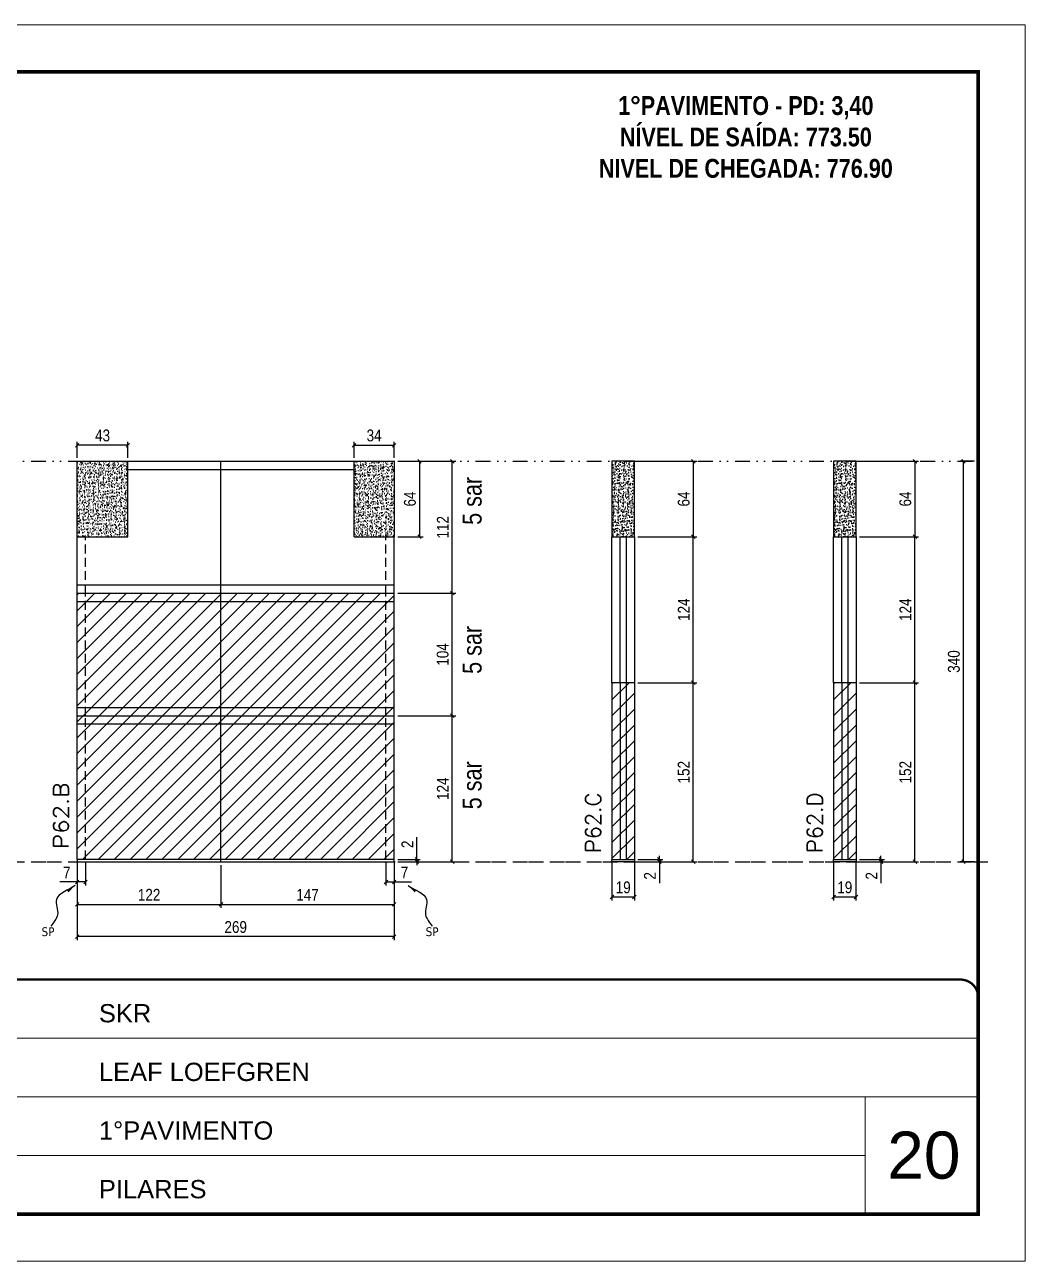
# Model space of a CAD drawing. Extents: x 14400 to 27878, y -21631 to 6985.
# Drawn here: x 19818 to 20667, y 1340 to 2390 of the extents above; entities that cross this region are included whole.
import ezdxf

# ---------------------------------------------------------------- set-up
doc = ezdxf.new("R2010")
doc.units = 0
for name, pattern in [('CONTINUO', [0]), ('DASHED', [0.75, 0.5, -0.25]), ('DIVIDE2', [0.625, 0.25, -0.125, 0, -0.125, 0, -0.125]), ('HIDDEN', [0.375, 0.25, -0.125])]:
    doc.linetypes.add(name, pattern=pattern)
for name, color, linetype, lineweight in [('CARIMBO', 255, 'Continuous', 9), ('Folhas', 255, 'Continuous', 9), ('Hachura', 251, 'Continuous', 9), ('SARRAFO DE PRESSAO', 251, 'DASHED', 9), ('Texto Seção', 7, 'Continuous', 15)]:
    doc.layers.add(name, color=color, linetype=linetype, lineweight=lineweight)
for name, color, linetype in [('COTA', 241, 'Continuous'), ('NOMENCLATURA', 7, 'Continuous'), ('Nível', 160, 'Continuous'), ('Painéis', 200, 'Continuous'), ('SARR_2.2x7', 40, 'Continuous'), ('Sarrafo de Pressão', 42, 'HIDDEN'), ('texto', 7, 'Continuous')]:
    doc.layers.add(name, color=color, linetype=linetype)
doc.styles.add('ARIAL', font='arial.ttf')
doc.styles.add('ARIAL_NARROW', font='ARIALN.TTF', dxfattribs={"height": 0.2})
doc.styles.add('COTA TECNICA', font='techl___.ttf', dxfattribs={"height": 10})
doc.styles.add('COTA TECNICA-50', font='techl___.ttf', dxfattribs={"height": 10})
doc.styles.add('REGUA-120', font='ROMANS.shx', dxfattribs={"height": 15})
doc.styles.add('ROMANC', font='techb___.ttf', dxfattribs={"height": 2.5})
doc.styles.get("Standard").update_dxf_attribs({"font": 'arial.ttf'})
doc.dimstyles.new('COTA PAINEL-50', dxfattribs={"dimtxt": 10, "dimasz": 3, "dimexe": 3, "dimexo": 3, "dimgap": 3, "dimtad": 1, "dimdec": 1, "dimzin": 12, "dimdsep": 46, "dimtxsty": 'COTA TECNICA-50', "dimblk1": 'OBLIQUE', "dimblk2": 'OBLIQUE', "dimsah": 1, "dimcen": 0.9, "dimclrd": 4, "dimclre": 4, "dimclrt": 240, "dimadec": 1, "dimazin": 3, "dimtfac": 1, "dimtdec": 1, "dimtmove": 0, "dimatfit": 3, "dimfxl": 1, "dimtolj": 1, "dimtzin": 12, "dimarcsym": 0})
doc.dimstyles.new('PAINEL', dxfattribs={"dimtxt": 10, "dimasz": 3, "dimexe": 3, "dimexo": 3, "dimgap": 3, "dimtad": 1, "dimdec": 1, "dimzin": 12, "dimdsep": 46, "dimtxsty": 'COTA TECNICA', "dimblk1": 'OBLIQUE', "dimblk2": 'OBLIQUE', "dimsah": 1, "dimcen": 0.9, "dimclrd": 4, "dimclre": 4, "dimclrt": 240, "dimadec": 1, "dimazin": 3, "dimtfac": 1, "dimtdec": 1, "dimtmove": 0, "dimatfit": 3, "dimfxl": 1, "dimtolj": 1, "dimtzin": 12, "dimarcsym": 0})
doc.dimstyles.get("Standard").update_dxf_attribs({"dimtxt": 0.18, "dimasz": 0.18, "dimexe": 0.18, "dimexo": 0.0625, "dimgap": 0.09, "dimtad": 0, "dimtih": 1, "dimtoh": 1, "dimdec": 4, "dimzin": 0, "dimdsep": 46, "dimtxsty": 'Standard', "dimcen": 0.09, "dimadec": 0, "dimazin": 0, "dimtfac": 1, "dimtdec": 4, "dimtofl": 0, "dimtmove": 0, "dimatfit": 3, "dimfxl": 1, "dimtolj": 1, "dimtzin": 0, "dimarcsym": 0})
pattern_1 = [(50, (3649.3528, 1164.575), (5.4655401, -0.4781726), [0.5715, -6.2865]), (355, (3649.353, 1164.575), (-1.0573026, 5.7317054), [0.4572, -5.0292175]), (100.451445, (3649.808, 1164.535), (4.4082374, 5.2535326), [0.4857003, -5.3427073]), (46.1842, (3649.353, 1166.099), (8.1323712, -1.2612698), [0.85725, -9.42975]), (96.63556, (3650.0305, 1165.994), (7.122124, 7.4227837), [0.7285507, -8.0140682]), (351.18415, (3649.353, 1166.099), (7.122124, 7.4227837), [0.685799, -7.543792]), (21, (3650.1148, 1165.718), (4.5484317, -3.067956), [0.5715, -6.2865]), (326, (3650.115, 1165.718), (1.8540609, 5.525639), [0.4572, -5.0292]), (71.451445, (3650.494, 1165.4624), (6.4024926, 2.457683), [0.4857003, -5.3426981]), (37.5, (3649.3528, 1164.5751), (0.0926581, 2.53665117), [0, -4.96824, 0, -5.1054, 0, -5.04825]), (7.5, (3649.3528, 1164.575), (2.00458988, 3.00541724), [0, -2.91084, 0, -4.85394, 0, -1.92405]), (327.5, (3647.6535, 1164.5751), (4.06771786, -0.17186232), [0, -1.905, 0, -5.9436, 0, -7.8867]), (317.5, (3646.8915, 1164.575), (4.44387544, 0.7627947), [0, -2.4765, 0, -3.94716, 0, -5.6007])]

# ---------------------------------------------------------------- blocks, each defined once
blk = doc.blocks.new('9999999999')
at = {"color": 30, "linetype": 'CONTINUO'}
for p, q in [((98564.6, 34379.6), (99584, 34379.6)), ((98564.6, 34329.8), (99488, 34329.8)), ((99584, 34329.8), (99488, 34329.8)), ((99488, 34329.8), (99488, 34230.2)), ((98564.6, 34280), (99488, 34280))]:
    blk.add_line(p, q, dxfattribs=at)
at = {"color": 30, "linetype": 'CONTINUO', "const_width": 2}
blk.add_lwpolyline([(99584, 34230.2), (99584, 34414.4, 0.414214), (99569, 34429.4), (98229, 34429.4, 0.414214), (98214, 34414.4), (98214, 34245.2, 0.414214), (98229, 34230.2), (99584, 34230.2)], format="xyb", dxfattribs=at)
at = {"layer": 'Folhas'}
blk.add_lwpolyline([(98139, 34190.2), (99624, 34190.2), (99624, 35240.2), (98139, 35240.2)], close=True, dxfattribs=at)
at = {"layer": 'Folhas', "color": 30, "const_width": 3}
blk.add_lwpolyline([(98214, 34230.2), (99584, 34230.2), (99584, 35200.2), (98214, 35200.2)], close=True, dxfattribs=at)
at = {"color": 7, "linetype": 'Continuous', "ltscale": 5, "style": 'ARIAL'}
for s, height, p in [('SKR', 15.48, (98837.7, 34393.1)), ('LEAF LOEFGREN', 15.483, (98837.7, 34343.3)), ('1°PAVIMENTO', 15.483, (98837.7, 34293.5)), ('PILARES', 15.48, (98837.7, 34243.7))]:
    blk.add_text(s, height=height, dxfattribs=at).set_placement(p)
blk = doc.blocks.new('_Oblique')
at = {"color": 0, "linetype": 'ByBlock', "lineweight": -2}
blk.add_line((-0.5, -0.5), (0.5, 0.5), dxfattribs=at)
blk = doc.blocks.new('*D906')
at = {"layer": 'COTA', "color": 4, "lineweight": -2, "transparency": 16777216}
for p, q in [((20316.2, 1678.7), (20316.2, 1646.8)), ((20335.2, 1678.7), (20335.2, 1646.8)), ((20316.2, 1649.8), (20335.2, 1649.8))]:
    blk.add_line(p, q, dxfattribs=at)
at = {"layer": 'Defpoints', "color": 0, "transparency": 16777216}
for p in [(20316.2, 1681.7), (20335.2, 1681.7), (20335.2, 1649.8)]:
    blk.add_point(p, dxfattribs=at)
at = {"layer": 'COTA', "color": 4, "lineweight": -2, "transparency": 16777216, "xscale": 3, "yscale": 3, "zscale": 3, "rotation": 180}
blk.add_blockref('_Oblique', (20316.2, 1649.8), dxfattribs=at)
at = {"layer": 'COTA', "color": 4, "lineweight": -2, "transparency": 16777216, "xscale": 3, "yscale": 3, "zscale": 3}
blk.add_blockref('_Oblique', (20335.2, 1649.8), dxfattribs=at)
at = {"layer": 'COTA', "color": 240, "transparency": 16777216, "insert": (20325.7, 1657.9), "char_height": 10, "attachment_point": 5, "style": 'COTA TECNICA'}
blk.add_mtext('\\A1;19', dxfattribs=at)
blk = doc.blocks.new('*D907')
at = {"layer": 'COTA', "color": 4, "lineweight": -2, "transparency": 16777216}
for p, q in [((20338.2, 1681.7), (20359.4, 1681.7)), ((20356.4, 1681.7), (20356.4, 1684.7)), ((20356.4, 1681.7), (20356.4, 1679.7)), ((20338.2, 1679.7), (20359.4, 1679.7)), ((20356.4, 1679.7), (20356.4, 1661.6))]:
    blk.add_line(p, q, dxfattribs=at)
at = {"layer": 'Defpoints', "color": 0, "transparency": 16777216}
for p in [(20335.2, 1681.7), (20356.4, 1681.7), (20335.2, 1679.7)]:
    blk.add_point(p, dxfattribs=at)
at = {"layer": 'COTA', "color": 4, "lineweight": -2, "transparency": 16777216, "xscale": 3, "yscale": 3, "zscale": 3}
for p, rotation in [((20356.4, 1681.7), 270), ((20356.4, 1679.7), 90)]:
    blk.add_blockref('_Oblique', p, dxfattribs=dict(at, rotation=rotation))
at = {"layer": 'COTA', "color": 240, "transparency": 16777216, "insert": (20348.4, 1667.7), "char_height": 10, "attachment_point": 5, "rotation": 90, "style": 'COTA TECNICA-50'}
blk.add_mtext('\\A1;2', dxfattribs=at)
blk = doc.blocks.new('*D930')
at = {"layer": 'COTA', "color": 4, "linetype": 'ByBlock', "lineweight": -2, "transparency": 16777216}
for p, q in [((20338.2, 2019.7), (20388.2, 2019.7)), ((20385.2, 2019.7), (20385.2, 1955.7)), ((20338.2, 1955.7), (20388.2, 1955.7))]:
    blk.add_line(p, q, dxfattribs=at)
at = {"layer": 'Defpoints', "color": 0, "linetype": 'ByBlock', "transparency": 16777216}
for p in [(20335.2, 2019.7), (20335.2, 1955.7), (20385.2, 1955.7)]:
    blk.add_point(p, dxfattribs=at)
at = {"layer": 'COTA', "color": 4, "linetype": 'ByBlock', "lineweight": -2, "transparency": 16777216, "xscale": 3, "yscale": 3, "zscale": 3}
for p, rotation in [((20385.2, 2019.7), 90), ((20385.2, 1955.7), 270)]:
    blk.add_blockref('_Oblique', p, dxfattribs=dict(at, rotation=rotation))
at = {"layer": 'COTA', "color": 240, "linetype": 'ByBlock', "transparency": 16777216, "insert": (20377.1, 1987.7), "char_height": 10, "attachment_point": 5, "rotation": 90, "style": 'COTA TECNICA'}
blk.add_mtext('\\A1;64', dxfattribs=at)
blk = doc.blocks.new('*D908')
at = {"layer": 'COTA', "color": 4, "lineweight": -2, "transparency": 16777216}
for p, q in [((20338.2, 1831.7), (20388.2, 1831.7)), ((20385.2, 1679.7), (20385.2, 1831.7)), ((20338.2, 1679.7), (20388.2, 1679.7))]:
    blk.add_line(p, q, dxfattribs=at)
at = {"layer": 'Defpoints', "color": 0, "transparency": 16777216}
for p in [(20335.2, 1831.7), (20385.2, 1831.7), (20335.2, 1679.7)]:
    blk.add_point(p, dxfattribs=at)
at = {"layer": 'COTA', "color": 4, "lineweight": -2, "transparency": 16777216, "xscale": 3, "yscale": 3, "zscale": 3}
for p, rotation in [((20385.2, 1831.7), 90), ((20385.2, 1679.7), 270)]:
    blk.add_blockref('_Oblique', p, dxfattribs=dict(at, rotation=rotation))
at = {"layer": 'COTA', "color": 240, "transparency": 16777216, "insert": (20377.1, 1755.7), "char_height": 10, "attachment_point": 5, "rotation": 90, "style": 'COTA TECNICA-50'}
blk.add_mtext('\\A1;152', dxfattribs=at)
blk = doc.blocks.new('*D909')
at = {"layer": 'COTA', "color": 4, "lineweight": -2, "transparency": 16777216}
for p, q in [((20504.3, 1678.7), (20504.3, 1646.8)), ((20523.3, 1678.7), (20523.3, 1646.8)), ((20504.3, 1649.8), (20523.3, 1649.8))]:
    blk.add_line(p, q, dxfattribs=at)
at = {"layer": 'Defpoints', "color": 0, "transparency": 16777216}
for p in [(20504.3, 1681.7), (20523.3, 1681.7), (20523.3, 1649.8)]:
    blk.add_point(p, dxfattribs=at)
at = {"layer": 'COTA', "color": 4, "lineweight": -2, "transparency": 16777216, "xscale": 3, "yscale": 3, "zscale": 3, "rotation": 180}
blk.add_blockref('_Oblique', (20504.3, 1649.8), dxfattribs=at)
at = {"layer": 'COTA', "color": 4, "lineweight": -2, "transparency": 16777216, "xscale": 3, "yscale": 3, "zscale": 3}
blk.add_blockref('_Oblique', (20523.3, 1649.8), dxfattribs=at)
at = {"layer": 'COTA', "color": 240, "transparency": 16777216, "insert": (20513.8, 1657.9), "char_height": 10, "attachment_point": 5, "style": 'COTA TECNICA'}
blk.add_mtext('\\A1;19', dxfattribs=at)
blk = doc.blocks.new('*D910')
at = {"layer": 'COTA', "color": 4, "lineweight": -2, "transparency": 16777216}
for p, q in [((20526.3, 1681.7), (20547.5, 1681.7)), ((20544.5, 1681.7), (20544.5, 1684.7)), ((20544.5, 1681.7), (20544.5, 1679.7)), ((20526.3, 1679.7), (20547.5, 1679.7)), ((20544.5, 1679.7), (20544.5, 1661.6))]:
    blk.add_line(p, q, dxfattribs=at)
at = {"layer": 'Defpoints', "color": 0, "transparency": 16777216}
for p in [(20523.3, 1681.7), (20544.5, 1681.7), (20523.3, 1679.7)]:
    blk.add_point(p, dxfattribs=at)
at = {"layer": 'COTA', "color": 4, "lineweight": -2, "transparency": 16777216, "xscale": 3, "yscale": 3, "zscale": 3}
for p, rotation in [((20544.5, 1681.7), 270), ((20544.5, 1679.7), 90)]:
    blk.add_blockref('_Oblique', p, dxfattribs=dict(at, rotation=rotation))
at = {"layer": 'COTA', "color": 240, "transparency": 16777216, "insert": (20536.5, 1667.7), "char_height": 10, "attachment_point": 5, "rotation": 90, "style": 'COTA TECNICA-50'}
blk.add_mtext('\\A1;2', dxfattribs=at)
blk = doc.blocks.new('*D931')
at = {"layer": 'COTA', "color": 4, "linetype": 'ByBlock', "lineweight": -2, "transparency": 16777216}
for p, q in [((20526.3, 2019.7), (20576.3, 2019.7)), ((20573.3, 2019.7), (20573.3, 1955.7)), ((20526.3, 1955.7), (20576.3, 1955.7))]:
    blk.add_line(p, q, dxfattribs=at)
at = {"layer": 'Defpoints', "color": 0, "linetype": 'ByBlock', "transparency": 16777216}
for p in [(20523.3, 2019.7), (20523.3, 1955.7), (20573.3, 1955.7)]:
    blk.add_point(p, dxfattribs=at)
at = {"layer": 'COTA', "color": 4, "linetype": 'ByBlock', "lineweight": -2, "transparency": 16777216, "xscale": 3, "yscale": 3, "zscale": 3}
for p, rotation in [((20573.3, 2019.7), 90), ((20573.3, 1955.7), 270)]:
    blk.add_blockref('_Oblique', p, dxfattribs=dict(at, rotation=rotation))
at = {"layer": 'COTA', "color": 240, "linetype": 'ByBlock', "transparency": 16777216, "insert": (20565.2, 1987.7), "char_height": 10, "attachment_point": 5, "rotation": 90, "style": 'COTA TECNICA'}
blk.add_mtext('\\A1;64', dxfattribs=at)
blk = doc.blocks.new('*D911')
at = {"layer": 'COTA', "color": 4, "lineweight": -2, "transparency": 16777216}
for p, q in [((20526.3, 1831.7), (20576.3, 1831.7)), ((20573.3, 1679.7), (20573.3, 1831.7)), ((20526.3, 1679.7), (20576.3, 1679.7))]:
    blk.add_line(p, q, dxfattribs=at)
at = {"layer": 'Defpoints', "color": 0, "transparency": 16777216}
for p in [(20523.3, 1831.7), (20573.3, 1831.7), (20523.3, 1679.7)]:
    blk.add_point(p, dxfattribs=at)
at = {"layer": 'COTA', "color": 4, "lineweight": -2, "transparency": 16777216, "xscale": 3, "yscale": 3, "zscale": 3}
for p, rotation in [((20573.3, 1831.7), 90), ((20573.3, 1679.7), 270)]:
    blk.add_blockref('_Oblique', p, dxfattribs=dict(at, rotation=rotation))
at = {"layer": 'COTA', "color": 240, "transparency": 16777216, "insert": (20565.2, 1755.7), "char_height": 10, "attachment_point": 5, "rotation": 90, "style": 'COTA TECNICA-50'}
blk.add_mtext('\\A1;152', dxfattribs=at)
blk = doc.blocks.new('*D932')
at = {"layer": 'COTA', "color": 4, "lineweight": -2, "transparency": 16777216}
for p, q in [((20338.2, 1955.7), (20388.2, 1955.7)), ((20385.2, 1831.7), (20385.2, 1955.7)), ((20338.2, 1831.7), (20388.2, 1831.7))]:
    blk.add_line(p, q, dxfattribs=at)
at = {"layer": 'Defpoints', "color": 0, "transparency": 16777216}
for p in [(20335.2, 1955.7), (20385.2, 1955.7), (20335.2, 1831.7)]:
    blk.add_point(p, dxfattribs=at)
at = {"layer": 'COTA', "color": 4, "lineweight": -2, "transparency": 16777216, "xscale": 3, "yscale": 3, "zscale": 3}
for p, rotation in [((20385.2, 1955.7), 90), ((20385.2, 1831.7), 270)]:
    blk.add_blockref('_Oblique', p, dxfattribs=dict(at, rotation=rotation))
at = {"layer": 'COTA', "color": 240, "transparency": 16777216, "insert": (20377.1, 1893.7), "char_height": 10, "attachment_point": 5, "rotation": 90, "style": 'COTA TECNICA'}
blk.add_mtext('\\A1;124', dxfattribs=at)
blk = doc.blocks.new('*D933')
at = {"layer": 'COTA', "color": 4, "lineweight": -2, "transparency": 16777216}
for p, q in [((20526.3, 1955.7), (20576.3, 1955.7)), ((20573.3, 1831.7), (20573.3, 1955.7)), ((20526.3, 1831.7), (20576.3, 1831.7))]:
    blk.add_line(p, q, dxfattribs=at)
at = {"layer": 'Defpoints', "color": 0, "transparency": 16777216}
for p in [(20523.3, 1955.7), (20573.3, 1955.7), (20523.3, 1831.7)]:
    blk.add_point(p, dxfattribs=at)
at = {"layer": 'COTA', "color": 4, "lineweight": -2, "transparency": 16777216, "xscale": 3, "yscale": 3, "zscale": 3}
for p, rotation in [((20573.3, 1955.7), 90), ((20573.3, 1831.7), 270)]:
    blk.add_blockref('_Oblique', p, dxfattribs=dict(at, rotation=rotation))
at = {"layer": 'COTA', "color": 240, "transparency": 16777216, "insert": (20565.2, 1893.7), "char_height": 10, "attachment_point": 5, "rotation": 90, "style": 'COTA TECNICA'}
blk.add_mtext('\\A1;124', dxfattribs=at)
blk = doc.blocks.new('*D4411')
at = {"layer": 'COTA', "color": 4, "lineweight": -2, "transparency": 16777216}
for p, q in [((20624, 2019.7), (20611.6, 2019.7)), ((20614.6, 1679.7), (20614.6, 2019.7)), ((20624, 1679.7), (20611.6, 1679.7))]:
    blk.add_line(p, q, dxfattribs=at)
at = {"layer": 'Defpoints', "color": 0, "transparency": 16777216}
for p in [(20614.6, 2019.7), (20627, 2019.7), (20627, 1679.7)]:
    blk.add_point(p, dxfattribs=at)
at = {"layer": 'COTA', "color": 4, "lineweight": -2, "transparency": 16777216, "xscale": 3, "yscale": 3, "zscale": 3}
for p, rotation in [((20614.6, 2019.7), 90), ((20614.6, 1679.7), 270)]:
    blk.add_blockref('_Oblique', p, dxfattribs=dict(at, rotation=rotation))
at = {"layer": 'COTA', "color": 240, "transparency": 16777216, "insert": (20606.4, 1849.7), "char_height": 10, "attachment_point": 5, "rotation": 90, "style": 'COTA TECNICA'}
blk.add_mtext('\\A1;340', dxfattribs=at)
blk = doc.blocks.new('*D4412')
at = {"layer": 'COTA', "color": 4, "lineweight": -2, "transparency": 16777216}
for p, q in [((19862.3, 1678.7), (19862.3, 1613.1)), ((20131.3, 1678.7), (20131.3, 1613.1)), ((20131.3, 1616.1), (19862.3, 1616.1))]:
    blk.add_line(p, q, dxfattribs=at)
at = {"layer": 'Defpoints', "color": 0, "transparency": 16777216}
for p in [(19862.3, 1681.7), (20131.3, 1681.7), (19862.3, 1616.1)]:
    blk.add_point(p, dxfattribs=at)
at = {"layer": 'COTA', "color": 4, "lineweight": -2, "transparency": 16777216, "xscale": 3, "yscale": 3, "zscale": 3, "rotation": 180}
blk.add_blockref('_Oblique', (19862.3, 1616.1), dxfattribs=at)
at = {"layer": 'COTA', "color": 4, "lineweight": -2, "transparency": 16777216, "xscale": 3, "yscale": 3, "zscale": 3}
blk.add_blockref('_Oblique', (20131.3, 1616.1), dxfattribs=at)
at = {"layer": 'COTA', "color": 240, "transparency": 16777216, "insert": (19996.8, 1624.2), "char_height": 10, "attachment_point": 5, "style": 'COTA TECNICA'}
blk.add_mtext('\\A1;269', dxfattribs=at)
blk = doc.blocks.new('*D4413')
at = {"layer": 'COTA', "color": 4, "lineweight": -2, "transparency": 16777216}
for p, q in [((20124.3, 1678.7), (20124.3, 1659.5)), ((20131.3, 1676.7), (20131.3, 1659.5)), ((20124.3, 1662.5), (20131.3, 1662.5)), ((20131.3, 1662.5), (20146, 1662.5))]:
    blk.add_line(p, q, dxfattribs=at)
at = {"layer": 'Defpoints', "color": 0, "transparency": 16777216}
for p in [(20124.3, 1681.7), (20131.3, 1679.7), (20131.3, 1662.5)]:
    blk.add_point(p, dxfattribs=at)
at = {"layer": 'COTA', "color": 4, "lineweight": -2, "transparency": 16777216, "xscale": 3, "yscale": 3, "zscale": 3, "rotation": 180}
blk.add_blockref('_Oblique', (20124.3, 1662.5), dxfattribs=at)
at = {"layer": 'COTA', "color": 4, "lineweight": -2, "transparency": 16777216, "xscale": 3, "yscale": 3, "zscale": 3}
blk.add_blockref('_Oblique', (20131.3, 1662.5), dxfattribs=at)
at = {"layer": 'COTA', "color": 240, "transparency": 16777216, "insert": (20140.1, 1670.5), "char_height": 10, "attachment_point": 5, "style": 'COTA TECNICA-50'}
blk.add_mtext('\\A1;7', dxfattribs=at)
blk = doc.blocks.new('*D4414')
at = {"layer": 'COTA', "color": 4, "lineweight": -2, "transparency": 16777216}
for p, q in [((19862.3, 1676.7), (19862.3, 1659.5)), ((19869.3, 1678.7), (19869.3, 1659.5)), ((19862.3, 1662.5), (19847.5, 1662.5)), ((19869.3, 1662.5), (19862.3, 1662.5))]:
    blk.add_line(p, q, dxfattribs=at)
at = {"layer": 'Defpoints', "color": 0, "transparency": 16777216}
for p in [(19869.3, 1681.7), (19862.3, 1679.7), (19862.3, 1662.5)]:
    blk.add_point(p, dxfattribs=at)
at = {"layer": 'COTA', "color": 4, "lineweight": -2, "transparency": 16777216, "xscale": 3, "yscale": 3, "zscale": 3, "rotation": 180}
blk.add_blockref('_Oblique', (19862.3, 1662.5), dxfattribs=at)
at = {"layer": 'COTA', "color": 4, "lineweight": -2, "transparency": 16777216, "xscale": 3, "yscale": 3, "zscale": 3}
blk.add_blockref('_Oblique', (19869.3, 1662.5), dxfattribs=at)
at = {"layer": 'COTA', "color": 240, "transparency": 16777216, "insert": (19853.4, 1670.5), "char_height": 10, "attachment_point": 5, "style": 'COTA TECNICA-50'}
blk.add_mtext('\\A1;7', dxfattribs=at)
blk = doc.blocks.new('*D4415')
at = {"layer": 'COTA', "color": 4, "lineweight": -2, "transparency": 16777216}
for p, q in [((20150.5, 1681.7), (20150.5, 1700.5)), ((20134.3, 1681.7), (20153.5, 1681.7)), ((20150.5, 1679.7), (20150.5, 1681.7)), ((20134.3, 1679.7), (20153.5, 1679.7)), ((20150.5, 1679.7), (20150.5, 1676.7))]:
    blk.add_line(p, q, dxfattribs=at)
at = {"layer": 'Defpoints', "color": 0, "transparency": 16777216}
for p in [(20131.3, 1681.7), (20131.3, 1679.7), (20150.5, 1679.7)]:
    blk.add_point(p, dxfattribs=at)
at = {"layer": 'COTA', "color": 4, "lineweight": -2, "transparency": 16777216, "xscale": 3, "yscale": 3, "zscale": 3}
for p, rotation in [((20150.5, 1681.7), 270), ((20150.5, 1679.7), 90)]:
    blk.add_blockref('_Oblique', p, dxfattribs=dict(at, rotation=rotation))
at = {"layer": 'COTA', "color": 240, "transparency": 16777216, "insert": (20142.5, 1694.5), "char_height": 10, "attachment_point": 5, "rotation": 90, "style": 'COTA TECNICA-50'}
blk.add_mtext('\\A1;2', dxfattribs=at)
blk = doc.blocks.new('*D4416')
at = {"layer": 'COTA', "color": 4, "lineweight": -2, "transparency": 16777216}
for p, q in [((20134.3, 2019.7), (20183.6, 2019.7)), ((20180.6, 1907.7), (20180.6, 2019.7)), ((20134.3, 1907.7), (20183.6, 1907.7))]:
    blk.add_line(p, q, dxfattribs=at)
at = {"layer": 'Defpoints', "color": 0, "transparency": 16777216}
for p in [(20131.3, 2019.7), (20180.6, 2019.7), (20131.3, 1907.7)]:
    blk.add_point(p, dxfattribs=at)
at = {"layer": 'COTA', "color": 4, "lineweight": -2, "transparency": 16777216, "xscale": 3, "yscale": 3, "zscale": 3}
for p, rotation in [((20180.6, 2019.7), 90), ((20180.6, 1907.7), 270)]:
    blk.add_blockref('_Oblique', p, dxfattribs=dict(at, rotation=rotation))
at = {"layer": 'COTA', "color": 240, "transparency": 16777216, "insert": (20172.6, 1963.7), "char_height": 10, "attachment_point": 5, "rotation": 90, "style": 'COTA TECNICA-50'}
blk.add_mtext('\\A1;112', dxfattribs=at)
blk = doc.blocks.new('*D4417')
at = {"layer": 'COTA', "color": 4, "linetype": 'ByBlock', "lineweight": -2, "transparency": 16777216}
for p, q in [((20134.3, 1803.7), (20183.6, 1803.7)), ((20180.6, 1679.7), (20180.6, 1803.7)), ((20134.3, 1679.7), (20183.6, 1679.7))]:
    blk.add_line(p, q, dxfattribs=at)
at = {"layer": 'Defpoints', "color": 0, "linetype": 'ByBlock', "transparency": 16777216}
for p in [(20131.3, 1803.7), (20180.6, 1803.7), (20131.3, 1679.7)]:
    blk.add_point(p, dxfattribs=at)
at = {"layer": 'COTA', "color": 4, "linetype": 'ByBlock', "lineweight": -2, "transparency": 16777216, "xscale": 3, "yscale": 3, "zscale": 3}
for p, rotation in [((20180.6, 1803.7), 90), ((20180.6, 1679.7), 270)]:
    blk.add_blockref('_Oblique', p, dxfattribs=dict(at, rotation=rotation))
at = {"layer": 'COTA', "color": 240, "linetype": 'ByBlock', "transparency": 16777216, "insert": (20172.6, 1741.7), "char_height": 10, "attachment_point": 5, "rotation": 90, "style": 'COTA TECNICA'}
blk.add_mtext('\\A1;124', dxfattribs=at)
blk = doc.blocks.new('*D4418')
at = {"layer": 'COTA', "color": 4, "linetype": 'ByBlock', "lineweight": -2, "transparency": 16777216}
for p, q in [((20134.3, 1803.7), (20183.6, 1803.7)), ((20180.6, 1679.7), (20180.6, 1803.7)), ((20134.3, 1679.7), (20183.6, 1679.7))]:
    blk.add_line(p, q, dxfattribs=at)
at = {"layer": 'Defpoints', "color": 0, "linetype": 'ByBlock', "transparency": 16777216}
for p in [(20131.3, 1803.7), (20180.6, 1803.7), (20131.3, 1679.7)]:
    blk.add_point(p, dxfattribs=at)
at = {"layer": 'COTA', "color": 4, "linetype": 'ByBlock', "lineweight": -2, "transparency": 16777216, "xscale": 3, "yscale": 3, "zscale": 3}
for p, rotation in [((20180.6, 1803.7), 90), ((20180.6, 1679.7), 270)]:
    blk.add_blockref('_Oblique', p, dxfattribs=dict(at, rotation=rotation))
at = {"layer": 'COTA', "color": 240, "linetype": 'ByBlock', "transparency": 16777216, "insert": (20172.6, 1741.7), "char_height": 10, "attachment_point": 5, "rotation": 90, "style": 'COTA TECNICA'}
blk.add_mtext('\\A1;124', dxfattribs=at)
blk = doc.blocks.new('*D4419')
at = {"layer": 'COTA', "color": 4, "lineweight": -2, "transparency": 16777216}
for p, q in [((19984.3, 1676.7), (19984.3, 1640.5)), ((20131.3, 1676.7), (20131.3, 1640.5)), ((19984.3, 1643.5), (20131.3, 1643.5))]:
    blk.add_line(p, q, dxfattribs=at)
at = {"layer": 'Defpoints', "color": 0, "transparency": 16777216}
for p in [(19984.3, 1679.7), (20131.3, 1679.7), (20131.3, 1643.5)]:
    blk.add_point(p, dxfattribs=at)
at = {"layer": 'COTA', "color": 4, "lineweight": -2, "transparency": 16777216, "xscale": 3, "yscale": 3, "zscale": 3, "rotation": 180}
blk.add_blockref('_Oblique', (19984.3, 1643.5), dxfattribs=at)
at = {"layer": 'COTA', "color": 4, "lineweight": -2, "transparency": 16777216, "xscale": 3, "yscale": 3, "zscale": 3}
blk.add_blockref('_Oblique', (20131.3, 1643.5), dxfattribs=at)
at = {"layer": 'COTA', "color": 240, "transparency": 16777216, "insert": (20057.8, 1651.6), "char_height": 10, "attachment_point": 5, "style": 'COTA TECNICA'}
blk.add_mtext('\\A1;147', dxfattribs=at)
blk = doc.blocks.new('*D4420')
at = {"layer": 'COTA', "color": 4, "lineweight": -2, "transparency": 16777216}
for p, q in [((19862.3, 1676.7), (19862.3, 1640.5)), ((19984.3, 1676.7), (19984.3, 1640.5)), ((19862.3, 1643.5), (19984.3, 1643.5))]:
    blk.add_line(p, q, dxfattribs=at)
at = {"layer": 'Defpoints', "color": 0, "transparency": 16777216}
for p in [(19862.3, 1679.7), (19984.3, 1679.7), (19984.3, 1643.5)]:
    blk.add_point(p, dxfattribs=at)
at = {"layer": 'COTA', "color": 4, "lineweight": -2, "transparency": 16777216, "xscale": 3, "yscale": 3, "zscale": 3, "rotation": 180}
blk.add_blockref('_Oblique', (19862.3, 1643.5), dxfattribs=at)
at = {"layer": 'COTA', "color": 4, "lineweight": -2, "transparency": 16777216, "xscale": 3, "yscale": 3, "zscale": 3}
blk.add_blockref('_Oblique', (19984.3, 1643.5), dxfattribs=at)
at = {"layer": 'COTA', "color": 240, "transparency": 16777216, "insert": (19923.3, 1651.6), "char_height": 10, "attachment_point": 5, "style": 'COTA TECNICA'}
blk.add_mtext('\\A1;122', dxfattribs=at)
blk = doc.blocks.new('*D4421')
at = {"layer": 'COTA', "color": 4, "lineweight": -2, "transparency": 16777216}
for p, q in [((19862.3, 2022.7), (19862.3, 2036.3)), ((19905.3, 2033.3), (19862.3, 2033.3)), ((19905.3, 2022.7), (19905.3, 2036.3))]:
    blk.add_line(p, q, dxfattribs=at)
at = {"layer": 'Defpoints', "color": 0, "transparency": 16777216}
for p in [(19862.3, 2033.3), (19862.3, 2019.7), (19905.3, 2019.7)]:
    blk.add_point(p, dxfattribs=at)
at = {"layer": 'COTA', "color": 4, "lineweight": -2, "transparency": 16777216, "xscale": 3, "yscale": 3, "zscale": 3, "rotation": 180}
blk.add_blockref('_Oblique', (19862.3, 2033.3), dxfattribs=at)
at = {"layer": 'COTA', "color": 4, "lineweight": -2, "transparency": 16777216, "xscale": 3, "yscale": 3, "zscale": 3}
blk.add_blockref('_Oblique', (19905.3, 2033.3), dxfattribs=at)
at = {"layer": 'COTA', "color": 240, "transparency": 16777216, "insert": (19883.8, 2041.6), "char_height": 10, "attachment_point": 5, "style": 'COTA TECNICA'}
blk.add_mtext('\\A1;43', dxfattribs=at)
blk = doc.blocks.new('*D4422')
at = {"layer": 'COTA', "color": 4, "lineweight": -2, "transparency": 16777216}
for p, q in [((20097.3, 2022.7), (20097.3, 2036.3)), ((20097.3, 2033.3), (20131.3, 2033.3)), ((20131.3, 2022.7), (20131.3, 2036.3))]:
    blk.add_line(p, q, dxfattribs=at)
at = {"layer": 'Defpoints', "color": 0, "transparency": 16777216}
for p in [(20131.3, 2033.3), (20097.3, 2019.7), (20131.3, 2019.7)]:
    blk.add_point(p, dxfattribs=at)
at = {"layer": 'COTA', "color": 4, "lineweight": -2, "transparency": 16777216, "xscale": 3, "yscale": 3, "zscale": 3, "rotation": 180}
blk.add_blockref('_Oblique', (20097.3, 2033.3), dxfattribs=at)
at = {"layer": 'COTA', "color": 4, "lineweight": -2, "transparency": 16777216, "xscale": 3, "yscale": 3, "zscale": 3}
blk.add_blockref('_Oblique', (20131.3, 2033.3), dxfattribs=at)
at = {"layer": 'COTA', "color": 240, "transparency": 16777216, "insert": (20114.3, 2041.6), "char_height": 10, "attachment_point": 5, "style": 'COTA TECNICA'}
blk.add_mtext('\\A1;34', dxfattribs=at)
blk = doc.blocks.new('*D4423')
at = {"layer": 'COTA', "color": 4, "lineweight": -2, "transparency": 16777216}
for p, q in [((20134.3, 1907.7), (20183.6, 1907.7)), ((20180.6, 1803.7), (20180.6, 1907.7)), ((20134.3, 1803.7), (20183.6, 1803.7))]:
    blk.add_line(p, q, dxfattribs=at)
at = {"layer": 'Defpoints', "color": 0, "transparency": 16777216}
for p in [(20131.3, 1907.7), (20180.6, 1907.7), (20131.3, 1803.7)]:
    blk.add_point(p, dxfattribs=at)
at = {"layer": 'COTA', "color": 4, "lineweight": -2, "transparency": 16777216, "xscale": 3, "yscale": 3, "zscale": 3}
for p, rotation in [((20180.6, 1907.7), 90), ((20180.6, 1803.7), 270)]:
    blk.add_blockref('_Oblique', p, dxfattribs=dict(at, rotation=rotation))
at = {"layer": 'COTA', "color": 240, "transparency": 16777216, "insert": (20172.5, 1855.7), "char_height": 10, "attachment_point": 5, "rotation": 90, "style": 'COTA TECNICA'}
blk.add_mtext('\\A1;104', dxfattribs=at)
blk = doc.blocks.new('*D4424')
at = {"layer": 'COTA', "color": 4, "lineweight": -2, "transparency": 16777216}
for p, q in [((20134.3, 2019.7), (20155.8, 2019.7)), ((20152.8, 2019.7), (20152.8, 1955.7)), ((20134.3, 1955.7), (20155.8, 1955.7))]:
    blk.add_line(p, q, dxfattribs=at)
at = {"layer": 'Defpoints', "color": 0, "transparency": 16777216}
for p in [(20131.3, 2019.7), (20131.3, 1955.7), (20152.8, 1955.7)]:
    blk.add_point(p, dxfattribs=at)
at = {"layer": 'COTA', "color": 4, "lineweight": -2, "transparency": 16777216, "xscale": 3, "yscale": 3, "zscale": 3}
for p, rotation in [((20152.8, 2019.7), 90), ((20152.8, 1955.7), 270)]:
    blk.add_blockref('_Oblique', p, dxfattribs=dict(at, rotation=rotation))
at = {"layer": 'COTA', "color": 240, "transparency": 16777216, "insert": (20144.7, 1987.7), "char_height": 10, "attachment_point": 5, "rotation": 90, "style": 'COTA TECNICA'}
blk.add_mtext('\\A1;64', dxfattribs=at)

msp = doc.modelspace()

# ---------------------------------------------------------------- hatches: boundary and pattern name
at = {"layer": 'COTA'}
h = msp.add_hatch(dxfattribs=at)
h.set_pattern_fill('AR-CONC', color=256, scale=0.03)
h.set_pattern_definition(pattern_1)
h.paths.add_polyline_path([(19905.27, 2019.71), (19862.27, 2019.71), (19862.27, 1955.71), (19905.27, 1955.71)])
h = msp.add_hatch(dxfattribs=at)
h.set_pattern_fill('AR-CONC', color=256, scale=0.03)
h.set_pattern_definition(pattern_1)
h.paths.add_polyline_path([(20131.27, 2019.71), (20097.27, 2019.71), (20097.27, 1955.71), (20131.27, 1955.71)])
h = msp.add_hatch(dxfattribs=at)
h.set_pattern_fill('AR-CONC', color=256, scale=0.03)
h.set_pattern_definition([(50, (4633.316, -2293.15), (5.4655401, -0.4781726), [0.5715, -6.2865]), (355, (4633.316, -2293.15), (-1.0573026, 5.7317054), [0.4572, -5.0292175]), (100.451445, (4633.7715, -2293.19), (4.4082374, 5.2535326), [0.4857003, -5.3427073]), (46.1842, (4633.316, -2291.626), (8.1323712, -1.2612698), [0.85725, -9.42975]), (96.63556, (4633.994, -2291.731), (7.122124, 7.4227837), [0.7285507, -8.0140682]), (351.18415, (4633.316, -2291.626), (7.122124, 7.4227837), [0.685799, -7.543792]), (21, (4634.078, -2292.007), (4.5484317, -3.067956), [0.5715, -6.2865]), (326, (4634.078, -2292.007), (1.8540609, 5.525639), [0.4572, -5.0292]), (71.451445, (4634.457, -2292.263), (6.4024926, 2.457683), [0.4857003, -5.3426981]), (37.5, (4633.316, -2293.1502), (0.0926581, 2.53665117), [0, -4.96824, 0, -5.1054, 0, -5.04825]), (7.5, (4633.316, -2293.1502), (2.00458988, 3.00541724), [0, -2.91084, 0, -4.85394, 0, -1.92405]), (327.5, (4631.6168, -2293.1502), (4.06771786, -0.17186232), [0, -1.905, 0, -5.9436, 0, -7.8867]), (317.5, (4630.8548, -2293.1502), (4.44387544, 0.7627947), [0, -2.4765, 0, -3.94716, 0, -5.6007])])
h.paths.add_polyline_path([(20335.18, 2019.71), (20316.18, 2019.71), (20316.18, 1955.71), (20335.18, 1955.71)])
h = msp.add_hatch(dxfattribs=at)
h.set_pattern_fill('AR-CONC', color=256, scale=0.03)
h.set_pattern_definition([(50, (4821.4614, -2293.15), (5.4655401, -0.4781726), [0.5715, -6.2865]), (355, (4821.4614, -2293.15), (-1.0573026, 5.7317054), [0.4572, -5.0292175]), (100.451445, (4821.917, -2293.19), (4.4082374, 5.2535326), [0.4857003, -5.3427073]), (46.1842, (4821.4614, -2291.626), (8.1323712, -1.2612698), [0.85725, -9.42975]), (96.63556, (4822.139, -2291.731), (7.122124, 7.4227837), [0.7285507, -8.0140682]), (351.18415, (4821.461, -2291.626), (7.122124, 7.4227837), [0.685799, -7.543792]), (21, (4822.2234, -2292.007), (4.5484317, -3.067956), [0.5715, -6.2865]), (326, (4822.2234, -2292.007), (1.8540609, 5.525639), [0.4572, -5.0292]), (71.451445, (4822.6024, -2292.263), (6.4024926, 2.457683), [0.4857003, -5.3426981]), (37.5, (4821.4614, -2293.1502), (0.0926581, 2.53665117), [0, -4.96824, 0, -5.1054, 0, -5.04825]), (7.5, (4821.4614, -2293.1502), (2.00458988, 3.00541724), [0, -2.91084, 0, -4.85394, 0, -1.92405]), (327.5, (4819.7621, -2293.1502), (4.06771786, -0.17186232), [0, -1.905, 0, -5.9436, 0, -7.8867]), (317.5, (4819, -2293.1502), (4.44387544, 0.7627947), [0, -2.4765, 0, -3.94716, 0, -5.6007])])
h.paths.add_polyline_path([(20523.33, 2019.71), (20504.33, 2019.71), (20504.33, 1955.71), (20523.33, 1955.71)])
at = {"layer": 'Hachura', "linetype": 'ByBlock'}
h = msp.add_hatch(dxfattribs=at)
h.set_pattern_fill('ANSI31', color=256, scale=3)
h.paths.add_polyline_path([(19518.41, 1907.71), (19396.41, 1907.71), (19396.41, 1803.71), (19518.41, 1803.71)])
h.paths.add_polyline_path([(19665.41, 1907.71), (19518.41, 1907.71), (19518.41, 1803.71), (19665.41, 1803.71)])
h.paths.add_polyline_path([(19665.41, 1803.71), (19518.41, 1803.71), (19518.41, 1681.71), (19665.41, 1681.71)])
h.paths.add_polyline_path([(19518.41, 1803.71), (19396.41, 1803.71), (19396.41, 1681.71), (19518.41, 1681.71)])
h.paths.add_polyline_path([(19984.27, 1907.71), (19862.27, 1907.71), (19862.27, 1803.71), (19984.27, 1803.71)])
h.paths.add_polyline_path([(20131.27, 1907.71), (19984.27, 1907.71), (19984.27, 1803.71), (20131.27, 1803.71)])
h.paths.add_polyline_path([(20131.27, 1803.71), (19984.27, 1803.71), (19984.27, 1681.71), (20131.27, 1681.71)])
h.paths.add_polyline_path([(19984.27, 1803.71), (19862.27, 1803.71), (19862.27, 1681.71), (19984.27, 1681.71)])
h = msp.add_hatch(dxfattribs=at)
h.set_pattern_fill('ANSI31', color=256, scale=3)
h.set_pattern_definition([(45, (1634.077, 2e-12), (-6.735192, 6.735192), [])])
h.paths.add_polyline_path([(20335.18, 1831.71), (20316.18, 1831.71), (20316.18, 1681.71), (20335.18, 1681.71)])
h = msp.add_hatch(dxfattribs=at)
h.set_pattern_fill('ANSI31', color=256, scale=3)
h.set_pattern_definition([(45, (1822.223, 2e-12), (-6.735192, 6.735192), [])])
h.paths.add_polyline_path([(20523.33, 1831.71), (20504.33, 1831.71), (20504.33, 1681.71), (20523.33, 1681.71)])

# ---------------------------------------------------------------- linework, layer by layer
at = {"layer": 'COTA'}
for p, q in [((19862.27, 1955.71), (19862.27, 2019.71)), ((19862.27, 2019.71), (19905.27, 2019.71)), ((20097.27, 2019.71), (20131.27, 2019.71)), ((20131.27, 2019.71), (20131.27, 1955.71))]:
    msp.add_line(p, q, dxfattribs=at)
at = {"layer": 'COTA', "linetype": 'ByBlock'}
for points in [[(20316.18, 1955.71), (20335.18, 1955.71), (20335.18, 2019.71), (20316.18, 2019.71)], [(20504.33, 1955.71), (20523.33, 1955.71), (20523.33, 2019.71), (20504.33, 2019.71)]]:
    msp.add_lwpolyline(points, close=True, dxfattribs=at)
at = {"layer": 'Nível', "color": 4, "linetype": 'DIVIDE2', "ltscale": 50}
for p, q in [((19256.97, 2019.71), (20626.97, 2019.71)), ((19256.97, 1679.71), (20626.97, 1679.71)), ((19270.47, 1679.71), (20640.47, 1679.71))]:
    msp.add_line(p, q, dxfattribs=at)
at = {"layer": 'Painéis'}
for p, q in [((19905.27, 1955.71), (19905.27, 2019.71)), ((19905.27, 2019.71), (20097.27, 2019.71)), ((19984.27, 1679.71), (19984.27, 2019.71)), ((20097.27, 1955.71), (20097.27, 2019.71)), ((19862.27, 1681.71), (19862.27, 1955.71)), ((19862.27, 1955.71), (19905.27, 1955.71)), ((20097.27, 1955.71), (20131.27, 1955.71)), ((20131.27, 1681.71), (20131.27, 1955.71)), ((20316.18, 1955.71), (20335.18, 1955.71)), ((20316.18, 1831.71), (20316.18, 1955.71)), ((20335.18, 1955.71), (20335.18, 1831.71)), ((20504.33, 1955.71), (20523.33, 1955.71)), ((20504.33, 1831.71), (20504.33, 1955.71)), ((20523.33, 1955.71), (20523.33, 1831.71)), ((19862.27, 1907.71), (20131.27, 1907.71)), ((20316.18, 1831.71), (20316.18, 1681.71)), ((20335.18, 1831.71), (20316.18, 1831.71)), ((20335.18, 1831.71), (20335.18, 1681.71)), ((20504.33, 1831.71), (20504.33, 1681.71)), ((20523.33, 1831.71), (20504.33, 1831.71)), ((20523.33, 1831.71), (20523.33, 1681.71)), ((19862.27, 1803.71), (20131.27, 1803.71)), ((20316.18, 1681.71), (20335.18, 1681.71)), ((20316.18, 1681.71), (20335.18, 1681.71)), ((20316.18, 1679.71), (20316.18, 1681.71)), ((20335.18, 1681.71), (20335.18, 1679.71)), ((20504.33, 1681.71), (20523.33, 1681.71)), ((20504.33, 1681.71), (20523.33, 1681.71)), ((20504.33, 1679.71), (20504.33, 1681.71)), ((20523.33, 1681.71), (20523.33, 1679.71)), ((20335.18, 1679.71), (20316.18, 1679.71)), ((20523.33, 1679.71), (20504.33, 1679.71))]:
    msp.add_line(p, q, dxfattribs=at)
msp.add_lwpolyline([(20131.27, 1681.71), (19862.27, 1681.71), (19862.27, 1679.71), (20131.27, 1679.71)], close=True, dxfattribs=at)
at = {"layer": 'SARR_2.2x7'}
for p, q in [((19905.27, 2012.71), (20097.27, 2012.71)), ((20323.18, 1831.71), (20323.18, 1955.71)), ((20328.18, 1955.71), (20328.18, 1831.71)), ((20511.33, 1831.71), (20511.33, 1955.71)), ((20516.33, 1955.71), (20516.33, 1831.71)), ((19862.27, 1914.71), (20131.27, 1914.71)), ((19862.27, 1900.71), (20131.27, 1900.71)), ((20323.18, 1831.71), (20323.18, 1681.71)), ((20328.18, 1831.71), (20328.18, 1681.71)), ((20511.33, 1831.71), (20511.33, 1681.71)), ((20516.33, 1831.71), (20516.33, 1681.71)), ((19862.27, 1810.71), (20131.27, 1810.71)), ((19862.27, 1796.71), (20131.27, 1796.71))]:
    msp.add_line(p, q, dxfattribs=at)
at = {"layer": 'Sarrafo de Pressão', "ltscale": 30}
for p, q in [((19869.27, 1907.71), (19869.27, 1955.71)), ((20124.27, 1907.71), (20124.27, 1955.71)), ((19869.27, 1803.71), (19869.27, 1907.71)), ((20124.27, 1803.71), (20124.27, 1907.71)), ((19869.27, 1681.71), (19869.27, 1803.71)), ((20124.27, 1681.71), (20124.27, 1803.71))]:
    msp.add_line(p, q, dxfattribs=at)

# ---------------------------------------------------------------- block references
at = {"layer": 'SARRAFO DE PRESSAO', "color": 6, "linetype": 'ByBlock'}
msp.add_blockref('9999999999', (-78957.01, -32849.78), dxfattribs=at)

# ---------------------------------------------------------------- texts
at = {"layer": 'CARIMBO', "style": 'ARIAL'}
msp.add_text('20', height=40, dxfattribs=at).set_placement((20549.83, 1410.57))
at = {"layer": 'NOMENCLATURA', "style": 'ARIAL_NARROW'}
for p in [(20205.51, 1965.75), (20205.51, 1839.2), (20205.51, 1724.23)]:
    msp.add_text('5 sar', height=16, rotation=90, dxfattribs=at).set_placement(p)
at = {"layer": 'NOMENCLATURA', "color": 2, "insert": (20429.81, 2356.49), "char_height": 16, "attachment_point": 2, "style": 'ROMANC'}
msp.add_mtext_dynamic_manual_height_columns('\\P1°PAVIMENTO - PD: 3,40\\PNÍVEL DE SAÍDA: 773.50\\PNIVEL DE CHEGADA: 776.90', width=432.3511, gutter_width=1, heights=[0], dxfattribs=at)
at = {"layer": 'texto', "color": 0, "char_height": 7.5, "attachment_point": 5}
for insert in [(19837.49, 1620.22), (20163.52, 1620.22)]:
    msp.add_mtext('{\\fTahoma|b0|i0|c0|p34;\\C4;SP}', dxfattribs=dict(at, insert=insert))
at = {"layer": 'Texto Seção', "style": 'REGUA-120', "width": 1.1}
msp.add_text('P62.B', height=13, rotation=90, dxfattribs=at).set_placement((19855.02, 1690.47))
at = {"layer": 'Texto Seção', "char_height": 13, "width": 370.6998, "attachment_point": 7, "rotation": 90, "style": 'REGUA-120'}
for s, insert in [('P62.C', (20306.73, 1687.12)), ('P62.D', (20494.87, 1687.12))]:
    msp.add_mtext(s, dxfattribs=dict(at, insert=insert))

# ---------------------------------------------------------------- dimensions: what is measured, and where the dimension line sits
at = {"layer": 'COTA'}
for base, p1, p2, dimstyle, picture, middle in [((19862.27, 2033.35), (19905.27, 2019.71), (19862.27, 2019.71), 'PAINEL', '*D4421', (19883.77, 2041.57)), ((20131.27, 2033.35), (20097.27, 2019.71), (20131.27, 2019.71), 'PAINEL', '*D4422', (20114.27, 2041.57)), ((20131.27, 1662.47), (20124.27, 1681.71), (20131.27, 1679.71), 'COTA PAINEL-50', '*D4413', (20140.13, 1670.54)), ((19984.27, 1643.53), (19862.27, 1679.71), (19984.27, 1679.71), 'PAINEL', '*D4420', (19923.27, 1651.59))]:
    dim = msp.add_linear_dim(base=base, p1=p1, p2=p2, dimstyle=dimstyle, dxfattribs=at)
    dim.commit()
    dim.dimension.update_dxf_attribs({"geometry": picture, "text_midpoint": middle})
for base, p1, p2, angle, dimstyle, picture, middle in [((20180.64, 2019.71), (20131.27, 1907.71), (20131.27, 2019.71), 90, 'COTA PAINEL-50', '*D4416', (20172.58, 1963.71)), ((20152.79, 1955.71), (20131.27, 2019.71), (20131.27, 1955.71), 90, 'PAINEL', '*D4424', (20144.68, 1987.71)), ((20614.59, 2019.71), (20626.97, 1679.71), (20626.97, 2019.71), 90, 'PAINEL', '*D4411', (20606.37, 1849.71)), ((20385.17, 1955.71), (20335.18, 1831.71), (20335.18, 1955.71), 90, 'PAINEL', '*D932', (20377.1, 1893.71)), ((20573.31, 1955.71), (20523.33, 1831.71), (20523.33, 1955.71), 90, 'PAINEL', '*D933', (20565.24, 1893.71)), ((20180.64, 1907.71), (20131.27, 1803.71), (20131.27, 1907.71), 90, 'PAINEL', '*D4423', (20172.53, 1855.71)), ((20385.17, 1831.71), (20335.18, 1679.71), (20335.18, 1831.71), 90, 'COTA PAINEL-50', '*D908', (20377.06, 1755.71)), ((20573.31, 1831.71), (20523.33, 1679.71), (20523.33, 1831.71), 90, 'COTA PAINEL-50', '*D911', (20565.21, 1755.71)), ((19862.27, 1662.47), (19869.27, 1681.71), (19862.27, 1679.71), 180, 'COTA PAINEL-50', '*D4414', (19853.4, 1670.54))]:
    dim = msp.add_linear_dim(base=base, p1=p1, p2=p2, angle=angle, dimstyle=dimstyle, dxfattribs=at)
    dim.commit()
    dim.dimension.update_dxf_attribs({"geometry": picture, "text_midpoint": middle})
at = {"layer": 'COTA', "linetype": 'ByBlock'}
for base, p1, p2, picture, middle in [((20385.17, 1955.71), (20335.18, 2019.71), (20335.18, 1955.71), '*D930', (20377.07, 1987.71)), ((20573.31, 1955.71), (20523.33, 2019.71), (20523.33, 1955.71), '*D931', (20565.21, 1987.71))]:
    dim = msp.add_linear_dim(base=base, p1=p1, p2=p2, angle=90, dimstyle='PAINEL', dxfattribs=at)
    dim.commit()
    dim.dimension.update_dxf_attribs({"geometry": picture, "text_midpoint": middle})
for picture in ['*D4417', '*D4418']:
    dim = msp.add_aligned_dim(p1=(20131.27, 1679.71), p2=(20131.27, 1803.71), distance=-49.37, dimstyle='PAINEL', dxfattribs=at)
    dim.commit()
    dim.dimension.update_dxf_attribs({"geometry": picture, "text_midpoint": (20172.56, 1741.71)})
at = {"layer": 'COTA'}
for base, p1, p2, picture, middle in [((20150.53, 1679.71), (20131.27, 1681.71), (20131.27, 1679.71), '*D4415', (20150.53, 1694.46)), ((20356.37, 1681.71), (20335.18, 1679.71), (20335.18, 1681.71), '*D907', (20356.37, 1667.65)), ((20544.52, 1681.71), (20523.33, 1679.71), (20523.33, 1681.71), '*D910', (20544.52, 1667.65))]:
    dim = msp.add_linear_dim(base=base, p1=p1, p2=p2, angle=90, dimstyle='COTA PAINEL-50', dxfattribs=at)
    dim.commit()
    dim.dimension.update_dxf_attribs({"geometry": picture, "text_midpoint": middle, "dimtype": 160})
dim = msp.add_linear_dim(base=(19862.27, 1616.09), p1=(20131.27, 1681.71), p2=(19862.27, 1681.71), angle=180, dimstyle='PAINEL', override={"dimarcsym": 2}, dxfattribs=at)
dim.commit()
dim.dimension.update_dxf_attribs({"geometry": '*D4412', "text_midpoint": (19996.77, 1624.22)})
for base, p1, p2, override, picture, middle in [((20335.18, 1649.82), (20316.18, 1681.71), (20335.18, 1681.71), {"dimarcsym": 2}, '*D906', (20325.68, 1657.9)), ((20523.33, 1649.82), (20504.33, 1681.71), (20523.33, 1681.71), {"dimarcsym": 2}, '*D909', (20513.83, 1657.9)), ((20131.27, 1643.53), (19984.27, 1679.71), (20131.27, 1679.71), {"dimtmove": 1}, '*D4419', (20057.77, 1651.6))]:
    dim = msp.add_linear_dim(base=base, p1=p1, p2=p2, dimstyle='PAINEL', override=override, dxfattribs=at)
    dim.commit()
    dim.dimension.update_dxf_attribs({"geometry": picture, "text_midpoint": middle})

# ---------------------------------------------------------------- leaders
at = {"layer": 'COTA', "path_type": 1}
for points in [[(19860.44, 1659.53), (19844.65, 1647.69), (19845.58, 1634.69), (19840.03, 1624.91)], [(20143.1, 1659.53), (20158.88, 1647.69), (20157.96, 1634.69), (20163.51, 1624.91)]]:
    msp.add_leader(points, dimstyle='Standard', override={"dimasz": 8}, dxfattribs=at)

doc.saveas('drawing.dxf')
